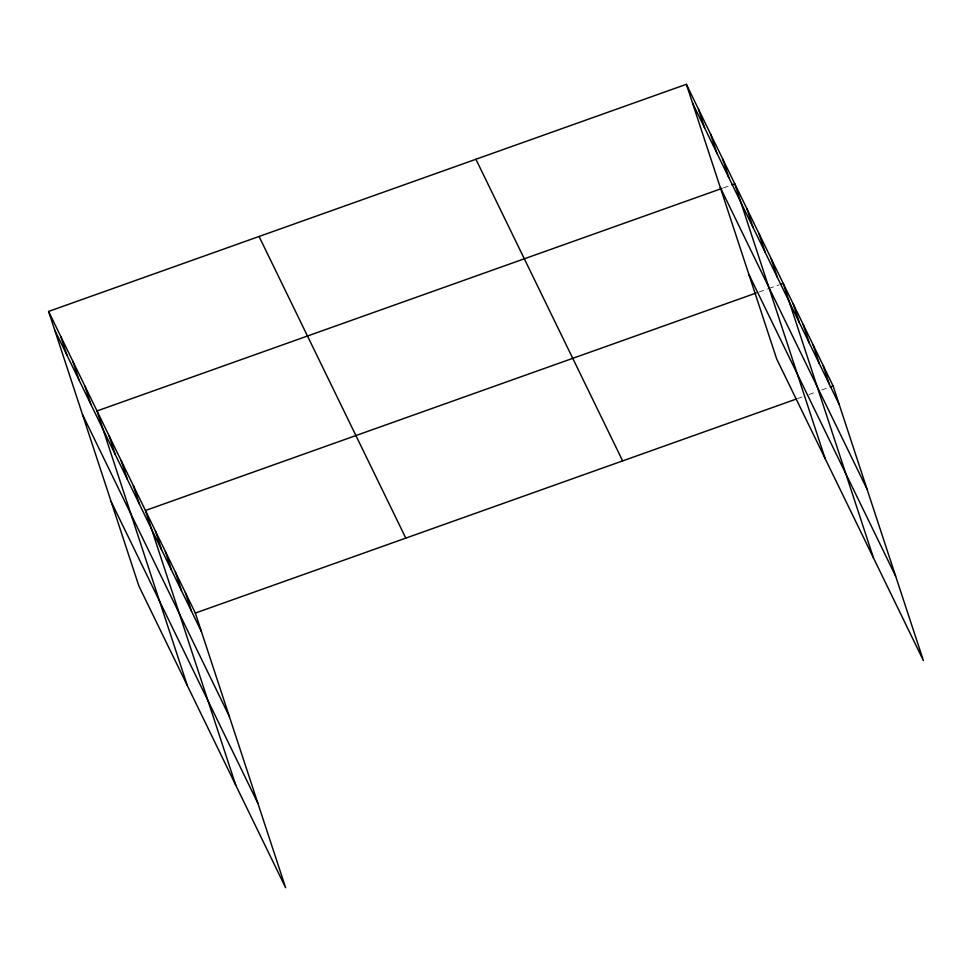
<?xml version="1.0" encoding="UTF-8"?>
<svg xmlns="http://www.w3.org/2000/svg" width="972" height="972" viewBox="0 0 972 972"><rect width="100%" height="100%" fill="white"/><g stroke="black" fill="none" stroke-linecap="round" stroke-linejoin="round"><path stroke-width="0.73" stroke-dasharray="4.86 3.65" d="M723.423 187.9L730.531 185.373M759.047 292.001L767.576 288.963M768.998 288.453L778.949 284.905M797.55 398.605L803.249 396.588M808.935 394.559L816.043 392.032M821.729 390.003L828.837 387.464"/><path stroke-width="1.46" d="M48.6 311.429L195.336 613.065L285.622 887.691L138.899 586.055L48.6 311.429L686.378 84.309L833.101 385.945L923.4 660.571L776.664 358.935L686.378 84.309M722.002 188.41L97.018 410.962L187.317 685.588M731.952 184.862L734.796 183.854L825.094 458.48M756.204 293.009L145.448 510.507L235.734 785.133M780.37 284.407L783.213 283.387L873.512 558.013M195.336 613.065L796.129 399.115M830.258 386.965L833.101 385.945M692.501 102.959L839.237 404.595M720.276 187.426L867.012 489.074M748.89 274.456L895.625 576.104M475.903 159.25L622.639 460.898M259.062 236.475L405.798 538.111M54.736 330.067L201.459 631.715M82.499 414.546L229.234 716.182M111.124 501.576L257.847 803.224M823.126 365.436L829.262 384.086M813.151 344.926L819.287 363.577M803.176 324.417L809.299 343.067M793.201 303.908L799.324 322.546M771.112 258.503L777.248 277.154M759.011 233.62L765.134 252.27M746.897 208.737L753.033 227.387M722.694 158.958L728.818 177.609M710.581 134.075L716.716 152.726M698.479 109.192L704.615 127.842M185.36 592.556L191.484 611.206M175.373 572.046L181.509 590.684M165.398 551.525L171.534 570.175M155.423 531.016L161.559 549.666M133.334 485.623L139.47 504.274M121.233 460.74L127.368 479.378M109.131 435.845L115.255 454.495M84.916 386.078L91.052 404.729M72.815 361.195L78.939 379.845M60.701 336.312L66.837 354.95"/></g></svg>
